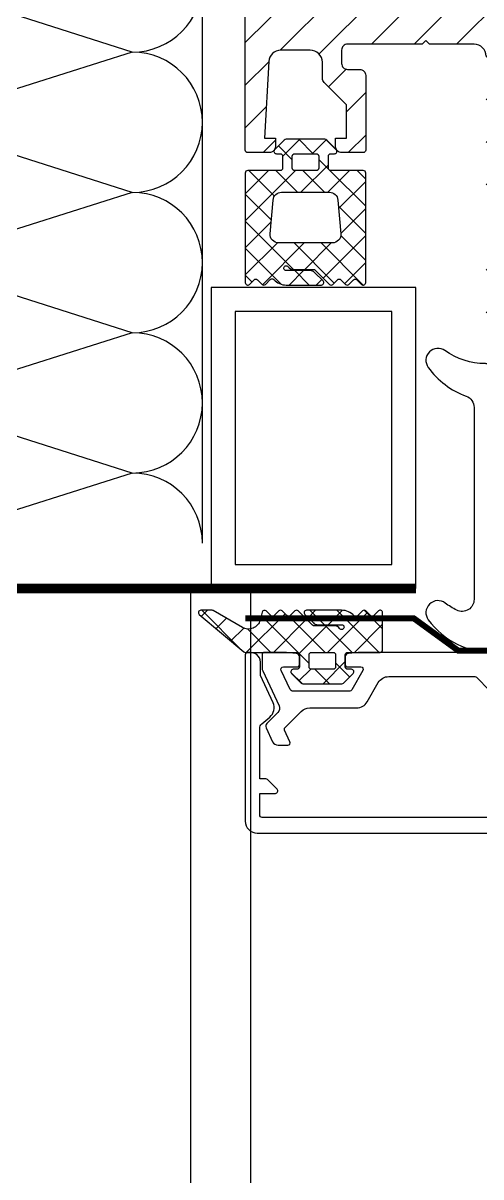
# Model space of a CAD drawing. Header units: inches. Extents: x 21 to 32698, y 13 to 3712.
# Drawn here: x 4655.37 to 4659.17, y 1288.17 to 1297.75 of the extents above; entities that cross this region are included whole.
import ezdxf

# ---------------------------------------------------------------- set-up
doc = ezdxf.new("R2010")
doc.units = ezdxf.units.IN
doc.header["$MEASUREMENT"] = 0
doc.linetypes.add('HIDDEN', pattern=[9.525, 6.35, -3.175])
for name, color, linetype, lineweight in [('Z_MİM_-KM-PAINT', 8, 'Continuous', 25), ('Z_MİM_-KM-WALL-PLASTER', 8, 'Continuous', 25), ('Z_MİM_00', 8, 'Continuous', 25), ('Z_MİM_78-köpük', 8, 'Continuous', 25), ('Z_MİM_alU-8', 8, 'Continuous', 25), ('Z_MİM_ALUMINIUM', 8, 'Continuous', 25), ('Z_MİM_axis-su yalıtım', 8, 'HIDDEN', 25), ('Z_MİM_fitiller_k', 8, 'Continuous', 25), ('Z_MİM_MYM Taşyünü', 8, 'Continuous', 25), ('Z_MİM_MYM_MEMBRAN_', 8, 'HIDDEN', 25), ('Z_MİM_MYM_taşyünü', 8, 'Continuous', 25), ('Z_MİM_TR', 8, 'Continuous', 25)]:
    doc.layers.add(name, color=color, linetype=linetype, lineweight=lineweight)

# ---------------------------------------------------------------- blocks, each defined once
blk = doc.blocks.new('D09056')
at = {"layer": 'Z_MİM_78-köpük'}
blk.add_lwpolyline([(6, -9.143, -0.314914), (6.657, -8.204, 0.149332), (9.81, -5.822, 0.850698), (8.418, -4.422, -0.156616), (5.062, -5.5), (5, -5.5), (5, -5.509), (1.8, -5.509), (1.8, -1.16), (0.625, -0.219, 0.351086), (-0.625, -0.219), (-1.8, -1.16), (-1.8, -5.509), (-5, -5.509), (-5.062, -5.5, -0.156616), (-8.418, -4.422, 0.850698), (-9.81, -5.822, 0.149332), (-6.657, -8.204, -0.314914), (-6, -9.143), (-6, -25.073, -0.555494), (-7.442, -25.97, -0.047351), (-8.397, -25.381, 0.866334), (-9.803, -26.775, 0.237484), (-4.371, -29.509), (4.371, -29.509, 0.237484), (9.803, -26.775, 0.866334), (8.397, -25.381, -0.047351), (7.442, -25.97, -0.555494), (6, -25.073)], format="xyb", close=True, dxfattribs=at)
blk = doc.blocks.new('*U89')
at = {"layer": 'Z_MİM_MYM_taşyünü'}
for p, q in [((-140.748, 5.823), (-146.572, 24.177)), ((-140.748, 5.823), (-134.925, 24.177)), ((-129.101, 5.823), (-134.925, 24.177)), ((-129.101, 5.823), (-123.278, 24.177)), ((-117.454, 5.823), (-123.278, 24.177)), ((-117.454, 5.823), (-111.631, 24.177)), ((-105.807, 5.823), (-111.631, 24.177)), ((-105.807, 5.823), (-99.984, 24.177)), ((-146.572, 0), (-134.925, 0)), ((-134.925, 0), (-123.278, 0)), ((-123.278, 0), (-111.631, 0)), ((-111.631, 0), (-99.984, 0))]:
    blk.add_line(p, q, dxfattribs=at)
for centre, start, end in [((-146.572, 5.823), 270, 0), ((-134.925, 5.823), 180, 270), ((-134.925, 5.823), 270, 0), ((-123.278, 5.823), 180, 270), ((-123.278, 5.823), 270, 0), ((-111.631, 5.823), 180, 270), ((-111.631, 5.823), 270, 0), ((-99.984, 5.823), 180, 270)]:
    blk.add_arc(centre, 5.823, start, end, dxfattribs=at)
blk = doc.blocks.new('köşe')
at = {"layer": 'Z_MİM_alU-8'}
h = blk.add_hatch(dxfattribs=at)
h.set_pattern_fill('ANSI31', color=256, scale=20, style=0)
h.set_pattern_definition([(45, (-1184.6555, 231.5106), (-1.767767, 1.767767), [])])
h.paths.add_polyline_path([(30, -0.2, 0.414214), (29.8, 0), (-19.8, 0, 0.414214), (-20, -0.2), (-20, -189.8, 0.414214), (-19.8, -190), (-18.001, -190, 0.414214), (-17.501, -189.5), (-17.501, -188.8), (-18.401, -188.8), (-18.053, -182.445, -0.39827), (-17.054, -181.5), (-14.601, -181.5, -0.414214), (-13.601, -182.5), (-13.601, -183.828, 0.198912), (-13.454, -184.182), (-11.601, -186.036), (-11.601, -188.8), (-12.501, -188.8), (-12.501, -189.5, 0.414214), (-12.001, -190), (-10.201, -190, 0.414214), (-10.001, -189.8), (-10.001, -183.6, 0.414214), (-10.501, -183.1), (-11.501, -183.1, -0.414214), (-12.001, -182.6), (-12.001, -181.5, -0.414214), (-11.501, -181), (-9.001, -181), (-5.301, -181), (-5.001, -180.7), (-4.701, -181), (-1.001, -181, -0.414214), (-0.001, -182), (-0.001, -195.7, -0.666667), (-0.001, -196.3, -1), (-0.001, -196.7), (-0.001, -205.8, 0.414214), (0.199, -206), (2.799, -206, 0.414214), (2.999, -205.8), (2.999, -204.7, 0.414214), (2.699, -204.4), (1.999, -204.4), (1.999, -198), (4.499, -198), (5, -197.5), (5.5, -198), (8, -198), (8, -204.4), (7.3, -204.4, 0.414214), (7, -204.7), (7, -205.8, 0.414214), (7.2, -206), (9.8, -206, 0.414214), (10, -205.8), (10, -196.7, -0.666667), (10, -196.1, -1), (10, -195.7), (10, -182, -0.414214), (11, -181), (14.7, -181), (15, -180.7), (15.3, -181), (19, -181), (21.5, -181, -0.414214), (22, -181.5), (22, -182.6, -0.414214), (21.5, -183.1), (20.5, -183.1, 0.414214), (20, -183.6), (20, -189.8, 0.414214), (20.2, -190), (22, -190, 0.414214), (22.5, -189.5), (22.5, -188.8), (21.6, -188.8), (21.6, -186.036), (23.454, -184.182, 0.198912), (23.6, -183.828), (23.6, -182.5, -0.414214), (24.6, -181.5), (27.053, -181.5, -0.39827), (28.052, -182.445), (28.4, -188.8), (27.5, -188.8), (27.5, -189.5, 0.414214), (28, -190), (29.8, -190, 0.414214), (30, -189.8)])
h.paths.add_polyline_path([(28, -5), (28, -177), (5, -177), (-18, -177), (-18, -5)], flags=16)
h.paths.add_polyline_path([(7, -181.5, -0.414214), (8, -182.5), (8, -193.5, -0.414214), (7, -194.5), (5, -194.5), (3, -194.5, -0.414214), (2, -193.5), (2, -182.5, -0.414214), (3, -181.5), (5, -181.5)], flags=16)
h.paths.add_polyline_path([(-1.38, -13.557), (-1.38, -9.879), (-7.315, -9.879), (-7.315, -13.557)], flags=8)
h.paths.add_polyline_path([(14.128, -172.011), (14.128, -168.333), (8.193, -168.333), (8.193, -172.011)], flags=8)
h.paths.add_polyline_path([(17.924, -30.075), (22.01, -30.075), (22.01, -23.48), (17.924, -23.48)], flags=8)
h.paths.add_polyline_path([(-12.941, -86.653), (22.162, -86.653), (22.162, -80.883), (-12.941, -80.883)], flags=8)
h.paths.add_polyline_path([(15.115, -94.988), (17.669, -94.988), (17.669, -90.867), (15.115, -90.867)], flags=8)
h.paths.add_polyline_path([(-8.509, -96.761), (15.718, -96.761), (15.718, -90.991), (-8.509, -90.991)], flags=8)
h.paths.add_polyline_path([(15.916, -90.757), (18.47, -90.757), (18.47, -86.636), (15.916, -86.636)], flags=8)
h.paths.add_polyline_path([(-7.869, -81.996), (16.502, -81.996), (16.502, -73.754), (-7.869, -73.754)], flags=8)
h.paths.add_polyline_path([(-10.093, -92.061), (16.311, -92.061), (16.311, -86.291), (-10.093, -86.291)], flags=8)
at = {"layer": 'Z_MİM_fitiller_k'}
h = blk.add_hatch(dxfattribs=at)
h.set_pattern_fill('ANSI37', color=256, scale=0.5)
h.set_pattern_definition([(45, (4.9996, -71.5), (-1.122532, 1.122532), []), (135, (4.9996, -71.5), (-1.122532, -1.122532), [])])
h.paths.add_polyline_path([(-19.8, -191.5, 0.414214), (-20, -191.7), (-20, -200.8, 0.668179), (-19.659, -200.941), (-19.276, -200.559, -0.414214), (-18.993, -200.559), (-18.61, -200.941, 0.414214), (-18.328, -200.941), (-17.923, -200.537, -0.427607), (-17.634, -200.544, 0.210768), (-16.6, -201), (-13.683, -201, 0.668179), (-13.542, -200.659), (-14.254, -199.946, 0.198912), (-14.607, -199.8), (-16.6, -199.8, -1.650385), (-16.436, -199.486, 0.245393), (-16.026, -199.7), (-14.329, -199.7, -0.198912), (-14.187, -199.759), (-13.005, -200.941, 0.414214), (-12.722, -200.941), (-12.339, -200.559, -0.414214), (-12.056, -200.559), (-11.673, -200.941, 0.414214), (-11.39, -200.941), (-11.007, -200.559, -0.414214), (-10.725, -200.559), (-10.342, -200.941, 0.668179), (-10, -200.8), (-10, -191.7, 0.414214), (-10.2, -191.5), (-12.9, -191.5, -0.414214), (-13.1, -191.3), (-13.1, -190.3, -0.414214), (-12.9, -190.1), (-12.583, -190.1, 0.668179), (-12.442, -189.759), (-13.242, -188.959, 0.198912), (-13.383, -188.9), (-16.618, -188.9, 0.198912), (-16.759, -188.959), (-17.559, -189.759, 0.668179), (-17.418, -190.1), (-17.1, -190.1, -0.414214), (-16.9, -190.3), (-16.9, -191.3, -0.414214), (-17.1, -191.5)])
h.paths.add_polyline_path([(-16.992, -193.3), (-13.009, -193.3, -0.388879), (-12.312, -193.939), (-12.067, -196.739, -0.440011), (-12.764, -197.5), (-17.236, -197.5, -0.440011), (-17.934, -196.739), (-17.689, -193.939, -0.388879)], flags=16)
h.paths.add_polyline_path([(-16.1, -191.3, 0.414214), (-15.9, -191.5), (-14.1, -191.5, 0.414214), (-13.9, -191.3), (-13.9, -190.3, 0.414214), (-14.1, -190.1), (-15.9, -190.1, 0.414214), (-16.1, -190.3)], flags=16)
h.paths.add_polyline_path([(-16.545, -228.441), (-16.928, -228.058, 0.414214), (-17.21, -228.058), (-17.593, -228.441, -0.414214), (-17.876, -228.441), (-18.259, -228.058, 0.57735), (-18.594, -228.148), (-18.772, -228.815, -0.493145), (-20.238, -229.422), (-22.656, -228.027, 0.131652), (-22.756, -228), (-23.694, -228, 0.700208), (-23.822, -228.353), (-20.128, -231.453, 0.176327), (-19.999, -231.5), (-15.7, -231.5, -0.414214), (-15.5, -231.7), (-15.5, -232.7, -0.414214), (-15.7, -232.9), (-16.018, -232.9, 0.668179), (-16.159, -233.241), (-15.359, -234.041, 0.198912), (-15.218, -234.1), (-11.983, -234.1, 0.198912), (-11.842, -234.041), (-11.042, -233.241, 0.668179), (-11.183, -232.9), (-11.5, -232.9, -0.414214), (-11.7, -232.7), (-11.7, -231.7, -0.414214), (-11.5, -231.5), (-8.8, -231.5, 0.414214), (-8.6, -231.3), (-8.6, -228.2, 0.668179), (-8.942, -228.058), (-9.325, -228.441, -0.414214), (-9.607, -228.441), (-9.99, -228.058, 0.414214), (-10.273, -228.058), (-10.677, -228.463, -0.427607), (-10.966, -228.456, 0.210768), (-12, -228), (-14.918, -228, 0.668179), (-15.059, -228.341), (-14.347, -229.053, 0.198912), (-13.993, -229.2), (-12, -229.2, -1.650385), (-12.165, -229.514, 0.245393), (-12.575, -229.3), (-14.272, -229.3, -0.198912), (-14.413, -229.241), (-15.596, -228.058, 0.414214), (-15.879, -228.058), (-16.262, -228.441, -0.414214)])
h.paths.add_polyline_path([(-14.5, -231.5), (-12.7, -231.5, -0.414214), (-12.5, -231.7), (-12.5, -232.7, -0.414214), (-12.7, -232.9), (-14.5, -232.9, -0.414214), (-14.7, -232.7), (-14.7, -231.7, -0.414214)], flags=16)
for points in [[(-22.828, -226.196), (-5.828, -226.196), (-5.828, -201.196), (-22.828, -201.196)], [(-20.828, -224.196), (-7.828, -224.196), (-7.828, -203.196), (-20.828, -203.196)]]:
    blk.add_lwpolyline(points, close=True)
at = {"layer": 'Z_MİM_alU-8'}
blk.add_lwpolyline([(-0.001, -182, 0.414214), (-1.001, -181), (-4.701, -181), (-5.001, -180.7), (-5.301, -181), (-9.001, -181), (-11.501, -181, 0.414214), (-12.001, -181.5), (-12.001, -182.6, 0.414214), (-11.501, -183.1), (-10.501, -183.1, -0.414214), (-10.001, -183.6), (-10.001, -189.8, -0.414214), (-10.201, -190), (-12.001, -190, -0.414214), (-12.501, -189.5), (-12.501, -188.8), (-11.601, -188.8), (-11.601, -186.036), (-13.454, -184.182, -0.198912), (-13.601, -183.828), (-13.601, -182.5, 0.414214), (-14.601, -181.5), (-17.054, -181.5, 0.39827), (-18.053, -182.445), (-18.401, -188.8), (-17.501, -188.8), (-17.501, -189.5, -0.414214), (-18.001, -190), (-19.8, -190, -0.414214), (-20, -189.8), (-20, -0.2, -0.414214)], format="xyb", dxfattribs=at)
at = {"layer": 'Z_MİM_ALUMINIUM'}
for points in [[(28.6, -245.2), (-18.6, -245.2, -0.414214), (-18.8, -245), (-18.8, -243.2), (-17.5, -243.2, 0.668179), (-17.359, -242.859), (-18.159, -242.059, 0.198912), (-18.3, -242), (-18.8, -242), (-18.8, -237.805, -0.221695), (-18.622, -237.422), (-17.958, -236.865, 0.339454), (-17.694, -235.676), (-18.75, -233.411), (-18.75, -232.3, 0.47748), (-19.718, -231.518, 0.544797), (-20, -231.7), (-20, -245.5, 0.414214), (-19, -246.5), (29, -246.5, 0.414214)], [(2.8, -231.503), (-10.6, -231.503, 0.02182), (-10.618, -231.503), (-11.427, -231.574, 0.388879), (-11.7, -231.873), (-11.7, -232.503, 0.414214), (-11.5, -232.703), (-10.4, -232.703, -0.57735), (-10.227, -233.003), (-11.151, -234.603, -0.267949), (-11.324, -234.703), (-16.094, -234.703, -0.291473), (-16.275, -234.587), (-17.021, -232.987, -0.548619), (-16.84, -232.703), (-15.7, -232.703, 0.414214), (-15.5, -232.503), (-15.5, -231.873, 0.388879), (-15.774, -231.574), (-16.583, -231.503, 0.02182), (-16.6, -231.503), (-18.4, -231.503, 0.414214), (-18.6, -231.703), (-18.6, -232.803, 0.109518), (-18.554, -233.014), (-17.195, -235.928, -0.315299), (-17.294, -236.493), (-18.213, -237.411, 0.315299), (-18.272, -237.749), (-17.729, -238.914, 0.291473), (-17.276, -239.203), (-16.474, -239.203, 0.548619), (-16.293, -238.918), (-16.739, -237.962, -0.315299), (-16.699, -237.736), (-15.359, -236.396, -0.198912), (-14.652, -236.103), (-10.747, -236.103, 0.267949), (-9.881, -235.603), (-8.957, -234.003, -0.267949), (-8.091, -233.503), (-0.939, -233.503, -0.198912), (-0.798, -233.561), (0.289, -234.648, -0.414214)]]:
    blk.add_lwpolyline(points, format="xyb", dxfattribs=at)
at = {"layer": 'Z_MİM_axis-su yalıtım', "ltscale": 25, "const_width": 0.5, "elevation": -0.016}
blk.add_lwpolyline([(-20.005, -228.674), (-6, -228.674), (-2.305, -231.36), (3.375, -231.36), (4.375, -230.56, -0.350813), (5.624, -230.56), (6.624, -231.36), (12.304, -231.36), (16, -228.674), (30.004, -228.674)], format="xyb", dxfattribs=at)
at = {"layer": 'Z_MİM_fitiller_k', "linetype": 'Continuous', "flags": 128}
for points in [[(-10, -200.8), (-10, -191.7, 0.414214), (-10.2, -191.5), (-12.9, -191.5, -0.414214), (-13.1, -191.3), (-13.1, -190.3, -0.414214), (-12.9, -190.1), (-12.583, -190.1, 0.668179), (-12.442, -189.759), (-13.242, -188.959, 0.198912), (-13.383, -188.9), (-16.618, -188.9, 0.198912), (-16.759, -188.959), (-17.559, -189.759, 0.668179), (-17.418, -190.1), (-17.1, -190.1, -0.414214), (-16.9, -190.3), (-16.9, -191.3, -0.414214), (-17.1, -191.5), (-19.8, -191.5, 0.414214), (-20, -191.7), (-20, -200.8, 0.668179), (-19.659, -200.941), (-19.276, -200.559, -0.414214), (-18.993, -200.559), (-18.61, -200.941, 0.414214), (-18.328, -200.941), (-17.923, -200.537, -0.427607), (-17.634, -200.544, 0.210768), (-16.6, -201), (-13.683, -201, 0.668179), (-13.542, -200.659), (-14.254, -199.946, 0.198912), (-14.607, -199.8), (-16.6, -199.8, -1.650385), (-16.436, -199.486, 0.245393), (-16.026, -199.7), (-14.329, -199.7, -0.198912), (-14.187, -199.759), (-13.005, -200.941, 0.414214), (-12.722, -200.941), (-12.339, -200.559, -0.414214), (-12.056, -200.559), (-11.673, -200.941, 0.414214), (-11.39, -200.941), (-11.007, -200.559, -0.414214), (-10.725, -200.559), (-10.342, -200.941, 0.668179)], [(-16.1, -190.3, -0.414214), (-15.9, -190.1), (-14.1, -190.1, -0.414214), (-13.9, -190.3), (-13.9, -191.3, -0.414214), (-14.1, -191.5), (-15.9, -191.5, -0.414214), (-16.1, -191.3)], [(-17.934, -196.739), (-17.689, -193.939, -0.388879), (-16.992, -193.3), (-13.009, -193.3, -0.388879), (-12.312, -193.939), (-12.067, -196.739, -0.440011), (-12.764, -197.5), (-17.236, -197.5, -0.440011)], [(-18.772, -228.815, -0.493145), (-20.238, -229.422), (-22.656, -228.027, 0.131652), (-22.756, -228), (-23.694, -228, 0.700208), (-23.822, -228.353), (-20.128, -231.453, 0.176327), (-19.999, -231.5), (-15.7, -231.5, -0.414214), (-15.5, -231.7), (-15.5, -232.7, -0.414214), (-15.7, -232.9), (-16.018, -232.9, 0.668179), (-16.159, -233.241), (-15.359, -234.041, 0.198912), (-15.218, -234.1), (-11.983, -234.1, 0.198912), (-11.842, -234.041), (-11.042, -233.241, 0.668179), (-11.183, -232.9), (-11.5, -232.9, -0.414214), (-11.7, -232.7), (-11.7, -231.7, -0.414214), (-11.5, -231.5), (-8.8, -231.5, 0.414214), (-8.6, -231.3), (-8.6, -228.2, 0.668179), (-8.942, -228.058), (-9.325, -228.441, -0.414214), (-9.607, -228.441), (-9.99, -228.058, 0.414214), (-10.273, -228.058), (-10.677, -228.463, -0.427607), (-10.966, -228.456, 0.210768), (-12, -228), (-14.918, -228, 0.668179), (-15.059, -228.341), (-14.347, -229.053, 0.198912), (-13.993, -229.2), (-12, -229.2, -1.650385), (-12.165, -229.514, 0.245393), (-12.575, -229.3), (-14.272, -229.3, -0.198912), (-14.413, -229.241), (-15.596, -228.058, 0.414214), (-15.879, -228.058), (-16.262, -228.441, -0.414214), (-16.545, -228.441), (-16.928, -228.058, 0.414214), (-17.21, -228.058), (-17.593, -228.441, -0.414214), (-17.876, -228.441), (-18.259, -228.058, 0.57735), (-18.594, -228.148)], [(-12.5, -232.7, -0.414214), (-12.7, -232.9), (-14.5, -232.9, -0.414214), (-14.7, -232.7), (-14.7, -231.7, -0.414214), (-14.5, -231.5), (-12.7, -231.5, -0.414214), (-12.5, -231.7)]]:
    blk.add_lwpolyline(points, format="xyb", close=True, dxfattribs=at)
at = {"layer": 'Z_MİM_MYM_MEMBRAN_', "ltscale": 20, "const_width": 0.8}
blk.add_lwpolyline([(-5.828, -226.196), (-22.828, -226.196), (-53.563, -226.196), (-175.149, -226.196), (-173.819, -281.167)], dxfattribs=at)
at = {"layer": 'Z_MİM_MYM Taşyünü', "rotation": 90}
blk.add_blockref('*U89', (-23.563, -75.855), dxfattribs=at)
at = {"layer": 'Z_MİM_TR'}
blk.add_blockref('D09056', (5, -202.02, -0.016), dxfattribs=at)
blk = doc.blocks.new('-KM- AL-2 EĞİMLİ CEPHE')
at = {"xscale": 0.1, "yscale": 0.1, "zscale": 0.1}
blk.add_blockref('köşe', (-710.1047, -36.6186), dxfattribs=at)

msp = doc.modelspace()

# ---------------------------------------------------------------- linework, layer by layer
at = {"layer": 'Z_MİM_-KM-PAINT'}
msp.add_lwpolyline([(4657.2571, 1293.0577), (4657.2571, 966.5831), (3316.2576, 966.5831), (3316.2576, 1621.5832), (3026.2581, 1621.5834), (3026.2581, 2597.5843), (6847.2581, 2597.5843), (6847.2581, 966.5831), (5326.257, 966.5831), (5326.257, 1293.0577)], dxfattribs=at)
at = {"layer": 'Z_MİM_-KM-WALL-PLASTER'}
msp.add_lwpolyline([(4656.7571, 1293.0577), (4656.7571, 967.0831), (3316.7576, 967.0831), (3316.7576, 1622.0832), (3026.7581, 1622.0834), (3026.7581, 2597.0843), (6846.7581, 2597.0843), (6846.7581, 967.0831), (5326.757, 967.0831), (5326.757, 1293.0577)], dxfattribs=at)

# ---------------------------------------------------------------- block references
at = {"layer": 'Z_MİM_00'}
msp.add_blockref('-KM- AL-2 EĞİMLİ CEPHE', (5369.3178, 1352.296), dxfattribs=at)

doc.saveas('drawing.dxf')
